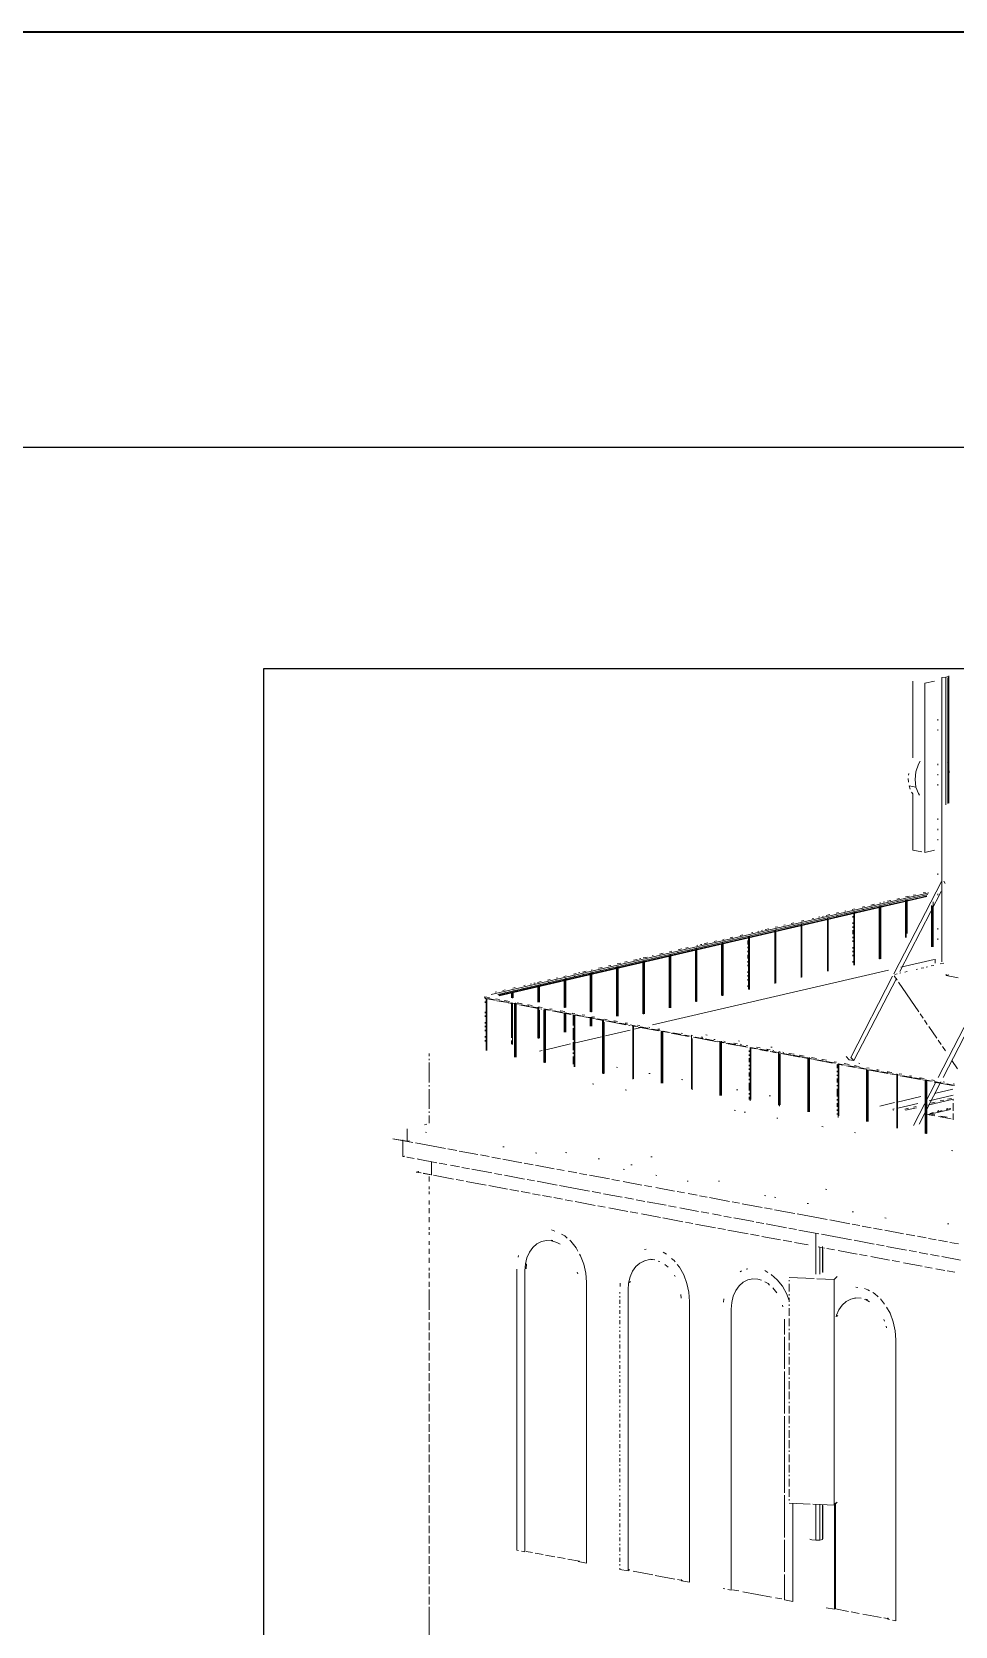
# Paper-space layout '02 Elevation and 3D Views' of a CAD drawing. Header units: millimetres. Extents: x 5 to 415, y 5 to 292.
# Drawn here: x 172 to 205.3, y 234.4 to 292 of the extents above; entities that cross this region are included whole.
import ezdxf

# ---------------------------------------------------------------- set-up
doc = ezdxf.new("R2010")
doc.units = ezdxf.units.MM
doc.layers.add('EXISTING', color=7, linetype='Continuous')
doc.layers.add('FRAME', color=7, linetype='Continuous')
picture_1 = doc.add_image_def('image1.png', size_in_pixel=(685, 1677))

# ---------------------------------------------------------------- blocks, each defined once
blk = doc.blocks.new('SHEET_02')
at = {"layer": 'EXISTING', "color": 250, "lineweight": 9}
for p, q in [((203.809, 265.773), (203.809, 268.552)), ((204.244, 268.471), (204.587, 268.55)), ((204.244, 268.471), (204.244, 262.357)), ((204.854, 268.682), (204.997, 268.688)), ((204.854, 258.41), (204.854, 268.682)), ((204.997, 268.688), (205.095, 268.711)), ((204.997, 264.082), (204.997, 268.688)), ((205.077, 264.125), (205.077, 268.664)), ((205.095, 268.711), (205.11, 268.741)), ((205.095, 264.151), (205.095, 268.711)), ((205.11, 264.135), (205.11, 268.741)), ((204.719, 267.128), (204.719, 267.174)), ((204.719, 266.759), (204.719, 266.806)), ((204.011, 265.544), (203.924, 265.274)), ((204.078, 265.659), (204.011, 265.544)), ((204.719, 265.516), (204.719, 265.562)), ((205.087, 265.544), (205.065, 265.602)), ((205.117, 265.274), (205.087, 265.544)), ((203.66, 264.901), (203.645, 265.036)), ((203.657, 265.15), (203.663, 265.207)), ((203.924, 265.274), (203.894, 264.99)), ((203.894, 264.99), (203.924, 264.72)), ((204.719, 265.147), (204.719, 265.193)), ((205.069, 264.936), (205.087, 264.99)), ((205.087, 264.99), (205.117, 265.274)), ((203.719, 264.651), (203.675, 264.766)), ((203.924, 264.72), (203.675, 264.766)), ((203.807, 264.481), (203.762, 264.536)), ((203.809, 262.438), (203.809, 264.476)), ((203.924, 264.72), (204.011, 264.49)), ((204.011, 264.49), (204.056, 264.434)), ((204.719, 264.779), (204.719, 264.825)), ((204.719, 263.535), (204.719, 263.581)), ((204.719, 263.167), (204.719, 263.213)), ((204.719, 262.798), (204.719, 262.844)), ((204.135, 262.377), (203.809, 262.438)), ((204.587, 262.437), (204.244, 262.357)), ((204.719, 261.555), (204.719, 261.601)), ((204.391, 260.903), (188.586, 257.232)), ((203.121, 257.971), (204.841, 261.314)), ((203.343, 258.058), (204.83, 260.948)), ((204.27, 260.918), (204.18, 260.897)), ((204.936, 261.318), (204.983, 261.238)), ((204.357, 260.842), (188.822, 257.234)), ((204.301, 260.786), (188.855, 257.199)), ((204.315, 260.773), (188.869, 257.186)), ((201.71, 260.323), (201.621, 260.302)), ((202.07, 260.407), (201.98, 260.386)), ((202.211, 260.3), (201.986, 260.248)), ((202.045, 260.304), (202, 260.294)), ((202.429, 260.49), (202.294, 260.459)), ((202.57, 260.384), (202.301, 260.321)), ((202.359, 260.377), (202.314, 260.367)), ((202.594, 258.512), (202.594, 260.419)), ((202.653, 260.542), (202.608, 260.532)), ((202.625, 260.413), (202.625, 258.506)), ((202.653, 258.513), (202.653, 260.42)), ((202.839, 260.446), (202.66, 260.405)), ((202.788, 260.573), (202.743, 260.563)), ((203.012, 260.626), (202.878, 260.594)), ((202.988, 260.523), (202.943, 260.513)), ((203.154, 260.519), (202.974, 260.478)), ((203.327, 260.699), (203.237, 260.678)), ((203.468, 260.592), (203.243, 260.54)), ((203.302, 260.596), (203.257, 260.586)), ((203.542, 259.29), (203.542, 260.639)), ((203.686, 260.782), (203.551, 260.751)), ((203.573, 260.633), (203.573, 259.284)), ((203.601, 259.43), (203.601, 260.64)), ((203.782, 260.665), (203.603, 260.624)), ((203.91, 260.834), (203.821, 260.813)), ((204.097, 260.738), (203.917, 260.697)), ((204.321, 260.79), (204.186, 260.759)), ((204.245, 260.815), (204.2, 260.805)), ((204.49, 258.952), (204.49, 260.441)), ((204.522, 260.435), (204.522, 258.947)), ((204.549, 258.953), (204.549, 260.581)), ((204.719, 260.818), (204.719, 260.864)), ((199.196, 259.739), (199.151, 259.729)), ((199.696, 259.716), (199.158, 259.591)), ((199.51, 259.812), (199.42, 259.791)), ((199.531, 259.72), (199.441, 259.7)), ((199.869, 259.896), (199.78, 259.875)), ((199.781, 259.799), (199.781, 257.845)), ((200.011, 259.789), (199.786, 259.737)), ((199.845, 259.793), (199.8, 259.783)), ((199.808, 257.852), (199.808, 259.759)), ((200.639, 259.935), (200.1, 259.81)), ((200.159, 259.866), (200.114, 259.856)), ((200.229, 259.979), (200.184, 259.969)), ((200.474, 259.939), (200.384, 259.919)), ((200.453, 260.031), (200.408, 260.021)), ((200.588, 260.062), (200.543, 260.052)), ((200.812, 260.115), (200.678, 260.083)), ((200.729, 259.973), (200.729, 258.066)), ((200.788, 260.012), (200.743, 260.002)), ((200.757, 258.072), (200.757, 259.979)), ((200.954, 260.008), (200.774, 259.967)), ((201.127, 260.188), (201.037, 260.167)), ((201.268, 260.081), (201.043, 260.029)), ((201.102, 260.085), (201.057, 260.075)), ((201.416, 260.158), (201.327, 260.138)), ((201.396, 260.25), (201.351, 260.24)), ((201.627, 260.165), (201.358, 260.102)), ((201.646, 260.152), (201.646, 260.199)), ((201.646, 260.013), (201.646, 260.059)), ((201.646, 259.78), (201.646, 259.827)), ((201.677, 260.193), (201.677, 258.286)), ((201.705, 258.292), (201.705, 260.199)), ((201.896, 260.227), (201.717, 260.186)), ((196.726, 259.166), (196.637, 259.145)), ((196.996, 259.228), (196.951, 259.218)), ((197.811, 259.278), (196.957, 259.08)), ((197.31, 259.301), (197.22, 259.28)), ((197.286, 259.199), (197.241, 259.189)), ((197.6, 259.272), (197.51, 259.251)), ((197.669, 259.385), (197.58, 259.364)), ((197.853, 259.039), (197.853, 259.178)), ((197.881, 257.417), (197.881, 259.324)), ((197.884, 259.312), (197.884, 257.405)), ((198.753, 259.497), (197.9, 259.299)), ((197.912, 257.411), (197.912, 259.318)), ((198.029, 259.468), (197.984, 259.458)), ((198.228, 259.418), (198.184, 259.408)), ((198.253, 259.52), (198.208, 259.51)), ((198.388, 259.551), (198.343, 259.541)), ((198.612, 259.604), (198.478, 259.572)), ((198.588, 259.501), (198.498, 259.481)), ((198.829, 257.637), (198.829, 259.544)), ((198.832, 259.532), (198.832, 257.625)), ((198.927, 259.677), (198.837, 259.656)), ((199.068, 259.57), (198.843, 259.518)), ((198.902, 259.574), (198.857, 259.564)), ((198.86, 257.632), (198.86, 259.539)), ((199.216, 259.647), (199.127, 259.627)), ((201.646, 259.64), (201.646, 259.687)), ((201.646, 259.408), (201.646, 259.547)), ((201.646, 259.268), (201.646, 259.315)), ((201.646, 259.129), (201.646, 259.175)), ((204.719, 259.574), (204.719, 259.62)), ((204.719, 259.205), (204.719, 259.252)), ((194.212, 258.582), (194.077, 258.55)), ((194.436, 258.634), (194.392, 258.623)), ((194.796, 258.717), (194.661, 258.686)), ((194.771, 258.615), (194.726, 258.605)), ((195.61, 258.767), (194.757, 258.569)), ((195.009, 256.75), (195.009, 258.611)), ((195.11, 258.79), (195.02, 258.769)), ((195.036, 256.757), (195.036, 258.664)), ((195.04, 258.651), (195.04, 256.744)), ((195.085, 258.688), (195.041, 258.678)), ((195.067, 256.751), (195.067, 258.658)), ((195.4, 258.761), (195.31, 258.74)), ((195.469, 258.874), (195.334, 258.842)), ((195.694, 258.926), (195.604, 258.905)), ((196.553, 258.986), (195.7, 258.788)), ((195.957, 256.97), (195.957, 258.831)), ((196.028, 258.907), (195.983, 258.897)), ((195.985, 256.977), (195.985, 258.884)), ((195.988, 258.872), (195.988, 256.965)), ((196.053, 259.009), (196.008, 258.999)), ((196.016, 256.971), (196.016, 258.878)), ((196.188, 259.04), (196.143, 259.03)), ((196.412, 259.093), (196.277, 259.061)), ((196.343, 258.98), (196.298, 258.97)), ((196.868, 259.059), (196.643, 259.007)), ((196.905, 257.191), (196.905, 259.051)), ((196.971, 259.126), (196.926, 259.116)), ((196.933, 257.197), (196.933, 259.104)), ((196.936, 259.092), (196.936, 257.185)), ((196.964, 257.191), (196.964, 259.098)), ((197.853, 258.899), (197.853, 258.946)), ((197.853, 258.76), (197.853, 258.806)), ((197.853, 258.527), (197.853, 258.667)), ((201.646, 258.896), (201.646, 258.943)), ((201.646, 258.757), (201.646, 258.803)), ((201.646, 258.617), (201.646, 258.664)), ((191.787, 258.019), (191.742, 258.008)), ((192.012, 258.071), (191.877, 258.039)), ((192.422, 258.027), (191.884, 257.902)), ((192.164, 256.601), (192.164, 257.996)), ((192.257, 258.031), (192.167, 258.01)), ((192.236, 258.123), (192.191, 258.112)), ((192.192, 256.608), (192.192, 258.003)), ((192.195, 257.991), (192.195, 256.595)), ((192.223, 256.602), (192.223, 257.997)), ((192.596, 258.206), (192.461, 258.175)), ((192.571, 258.104), (192.526, 258.094)), ((192.737, 258.1), (192.557, 258.058)), ((192.91, 258.279), (192.82, 258.258)), ((193.051, 258.173), (192.827, 258.121)), ((192.885, 258.177), (192.84, 258.167)), ((193.2, 258.25), (193.11, 258.229)), ((193.112, 256.449), (193.112, 258.217)), ((193.269, 258.363), (193.134, 258.331)), ((193.14, 256.456), (193.14, 258.223)), ((193.41, 258.256), (193.141, 258.194)), ((193.143, 258.211), (193.143, 256.443)), ((193.171, 256.45), (193.171, 258.217)), ((193.494, 258.415), (193.404, 258.394)), ((193.68, 258.319), (193.5, 258.277)), ((193.853, 258.498), (193.718, 258.467)), ((193.994, 258.392), (193.769, 258.34)), ((193.828, 258.396), (193.783, 258.386)), ((193.987, 258.529), (193.943, 258.519)), ((194.06, 256.53), (194.06, 258.437)), ((194.623, 258.538), (194.084, 258.413)), ((194.088, 256.536), (194.088, 258.443)), ((194.091, 258.431), (194.091, 256.524)), ((194.143, 258.469), (194.098, 258.459)), ((194.119, 256.531), (194.119, 258.438)), ((194.457, 258.542), (194.367, 258.521)), ((194.411, 256.131), (202.928, 258.109)), ((197.853, 258.388), (197.853, 258.434)), ((197.853, 258.248), (197.853, 258.295)), ((197.853, 258.015), (197.853, 258.062)), ((201.646, 258.385), (201.646, 258.431)), ((203.383, 258.006), (203.338, 257.996)), ((203.376, 258.213), (204.586, 258.494)), ((203.611, 258.059), (203.52, 258.038)), ((203.975, 258.144), (203.93, 258.133)), ((204.203, 258.197), (204.112, 258.176)), ((204.34, 258.229), (204.294, 258.218)), ((204.568, 258.281), (204.477, 258.26)), ((204.617, 258.358), (204.617, 258.501)), ((204.932, 258.366), (204.796, 258.334)), ((189.453, 257.476), (189.363, 257.455)), ((190.222, 257.516), (189.684, 257.391)), ((189.742, 257.447), (189.697, 257.437)), ((189.812, 257.56), (189.767, 257.549)), ((190.057, 257.52), (189.967, 257.499)), ((190.036, 257.612), (189.991, 257.601)), ((190.171, 257.643), (190.126, 257.633)), ((190.395, 257.695), (190.261, 257.664)), ((190.268, 256.951), (190.268, 257.556)), ((190.299, 257.55), (190.299, 256.946)), ((190.371, 257.593), (190.326, 257.583)), ((190.326, 256.952), (190.326, 257.557)), ((190.537, 257.589), (190.357, 257.547)), ((190.71, 257.768), (190.62, 257.747)), ((190.851, 257.662), (190.626, 257.61)), ((190.685, 257.666), (190.64, 257.656)), ((191, 257.739), (190.91, 257.718)), ((190.979, 257.831), (190.934, 257.82)), ((191.21, 257.745), (190.941, 257.683)), ((191.293, 257.904), (191.204, 257.883)), ((191.216, 256.753), (191.216, 257.776)), ((191.247, 257.77), (191.247, 256.747)), ((191.275, 256.754), (191.275, 257.823)), ((191.48, 257.808), (191.3, 257.766)), ((191.653, 257.987), (191.563, 257.966)), ((191.794, 257.881), (191.569, 257.829)), ((191.628, 257.885), (191.583, 257.875)), ((191.942, 257.958), (191.898, 257.948)), ((197.853, 257.876), (197.853, 257.922)), ((197.853, 257.736), (197.853, 257.783)), ((197.853, 257.504), (197.853, 257.55)), ((201.57, 254.958), (203.078, 257.888)), ((201.686, 254.839), (203.216, 257.811)), ((203.136, 257.905), (203.24, 257.752)), ((203.247, 257.975), (203.155, 257.953)), ((203.292, 257.676), (204.022, 256.606)), ((205.013, 257.912), (205.013, 257.958)), ((205.013, 257.912), (205.111, 257.935)), ((205.447, 257.831), (205.013, 257.912)), ((188.356, 257.104), (188.345, 257.15)), ((188.526, 257.116), (188.345, 257.15)), ((188.383, 257.081), (188.356, 257.104)), ((188.356, 257.104), (188.401, 257.096)), ((188.371, 256.93), (188.371, 256.976)), ((188.383, 257.081), (188.7, 257.022)), ((188.402, 257.063), (188.402, 255.203)), ((188.43, 255.209), (188.43, 257.07)), ((188.463, 257.08), (188.689, 257.038)), ((188.491, 257.079), (188.763, 257.028)), ((188.779, 257.32), (188.734, 257.309)), ((188.888, 257.048), (188.752, 257.074)), ((188.791, 257.005), (189.107, 256.946)), ((188.87, 257.005), (189.142, 256.954)), ((189.279, 257.297), (188.875, 257.203)), ((188.899, 257.003), (189.215, 256.944)), ((189.093, 257.393), (189.004, 257.372)), ((189.114, 257.301), (189.024, 257.28)), ((189.25, 256.981), (189.069, 257.015)), ((189.079, 257.007), (189.124, 256.999)), ((189.198, 256.929), (189.334, 256.904)), ((189.277, 256.929), (189.323, 256.92)), ((189.306, 256.927), (189.577, 256.877)), ((189.319, 257.103), (189.319, 257.289)), ((189.319, 255.661), (189.319, 256.917)), ((189.35, 257.33), (189.35, 257.097)), ((189.35, 256.911), (189.35, 255.423)), ((189.594, 257.37), (189.369, 257.318)), ((189.378, 257.104), (189.378, 257.336)), ((189.428, 257.374), (189.383, 257.364)), ((189.424, 256.887), (189.469, 256.879)), ((189.43, 254.965), (189.43, 256.918)), ((189.458, 254.971), (189.458, 256.925)), ((189.458, 256.895), (189.504, 256.887)), ((189.461, 256.913), (189.461, 254.959)), ((189.489, 254.966), (189.489, 256.919)), ((189.702, 256.897), (189.521, 256.931)), ((189.605, 256.854), (190.284, 256.727)), ((189.668, 256.86), (189.939, 256.809)), ((189.685, 256.853), (189.911, 256.811)), ((189.893, 256.856), (189.939, 256.847)), ((190.064, 256.83), (189.928, 256.855)), ((188.371, 256.557), (188.371, 256.604)), ((188.371, 256.418), (188.371, 256.464)), ((190.046, 256.786), (190.273, 256.744)), ((190.075, 256.784), (190.346, 256.734)), ((190.268, 255.649), (190.268, 256.765)), ((190.426, 256.762), (190.29, 256.787)), ((190.299, 256.76), (190.299, 255.643)), ((190.326, 255.65), (190.326, 256.673)), ((190.374, 256.71), (190.419, 256.702)), ((190.482, 256.708), (190.753, 256.658)), ((190.49, 254.768), (190.49, 256.675)), ((190.51, 256.685), (190.646, 256.66)), ((190.521, 256.669), (190.521, 254.762)), ((190.544, 256.693), (190.68, 256.668)), ((190.548, 254.769), (190.548, 256.675)), ((190.788, 256.695), (190.698, 256.712)), ((190.781, 256.635), (191.46, 256.508)), ((190.844, 256.641), (191.161, 256.582)), ((190.861, 256.634), (191.087, 256.592)), ((191.07, 256.637), (191.115, 256.628)), ((191.24, 256.611), (191.105, 256.636)), ((191.216, 255.869), (191.216, 256.567)), ((191.223, 256.567), (191.449, 256.525)), ((191.247, 256.561), (191.247, 255.864)), ((191.251, 256.565), (191.523, 256.515)), ((191.275, 255.87), (191.275, 256.568)), ((191.602, 256.543), (191.512, 256.56)), ((191.549, 256.106), (191.549, 256.478)), ((191.55, 256.491), (191.822, 256.441)), ((191.577, 254.624), (191.577, 256.484)), ((191.58, 256.472), (191.58, 254.611)), ((191.608, 254.618), (191.608, 256.478)), ((191.63, 256.491), (191.856, 256.449)), ((191.658, 256.489), (191.93, 256.439)), ((191.964, 256.476), (191.874, 256.493)), ((191.958, 256.416), (192.274, 256.357)), ((192.037, 256.415), (192.263, 256.373)), ((192.065, 256.414), (192.337, 256.363)), ((192.164, 256.09), (192.164, 256.415)), ((192.192, 256.096), (192.192, 256.375)), ((192.195, 256.409), (192.195, 256.084)), ((192.223, 256.09), (192.223, 256.416)), ((192.246, 256.418), (192.291, 256.409)), ((192.326, 256.409), (192.281, 256.417)), ((192.365, 256.34), (192.636, 256.289)), ((192.399, 256.348), (192.58, 256.314)), ((192.427, 256.346), (192.699, 256.296)), ((192.608, 254.374), (192.608, 256.327)), ((192.639, 256.321), (192.639, 254.368)), ((192.779, 256.324), (192.688, 256.341)), ((192.727, 256.273), (193.45, 256.138)), ((192.806, 256.272), (193.078, 256.222)), ((192.835, 256.27), (193.061, 256.228)), ((193.015, 256.274), (193.06, 256.266)), ((193.141, 256.257), (193.05, 256.274)), ((204.074, 256.53), (204.178, 256.377)), ((204.23, 256.3), (204.334, 256.148)), ((204.728, 254.229), (206.024, 256.747)), ((204.908, 254.234), (206.034, 256.422)), ((188.371, 256.185), (188.371, 256.232)), ((188.371, 256.046), (188.371, 256.092)), ((188.371, 255.906), (188.371, 255.953)), ((188.371, 255.674), (188.371, 255.72)), ((191.549, 255.594), (191.549, 256.013)), ((191.587, 255.475), (192.573, 255.704)), ((192.667, 254.374), (192.667, 256.235)), ((192.707, 255.735), (193.604, 255.943)), ((193.213, 256.196), (193.44, 256.154)), ((193.242, 256.195), (193.513, 256.144)), ((193.422, 256.199), (193.467, 256.19)), ((193.503, 256.19), (193.457, 256.198)), ((193.541, 256.121), (193.586, 256.113)), ((193.604, 256.127), (193.875, 256.077)), ((193.677, 256.096), (193.812, 256.07)), ((193.693, 255.964), (194.052, 256.047)), ((193.695, 254.183), (193.695, 256.09)), ((193.698, 256.124), (193.698, 254.171)), ((193.711, 256.104), (193.802, 256.087)), ((193.726, 254.177), (193.726, 256.084)), ((193.955, 256.105), (193.864, 256.122)), ((193.903, 256.054), (194.627, 255.919)), ((193.966, 256.06), (194.237, 256.009)), ((193.982, 256.053), (194.254, 256.003)), ((194.317, 256.038), (194.272, 256.046)), ((194.39, 255.977), (194.616, 255.935)), ((194.418, 255.976), (194.689, 255.925)), ((194.598, 255.98), (194.644, 255.971)), ((194.679, 255.971), (194.634, 255.979)), ((194.717, 255.902), (194.989, 255.852)), ((194.726, 254.026), (194.726, 255.886)), ((194.754, 254.032), (194.754, 255.893)), ((194.757, 255.88), (194.757, 254.02)), ((194.78, 255.908), (195.051, 255.858)), ((194.785, 254.026), (194.785, 255.887)), ((194.797, 255.902), (194.978, 255.868)), ((195.079, 255.835), (195.713, 255.717)), ((195.142, 255.841), (195.413, 255.79)), ((195.159, 255.834), (195.43, 255.784)), ((195.493, 255.819), (195.448, 255.827)), ((195.566, 255.758), (195.702, 255.733)), ((195.594, 255.757), (195.775, 255.723)), ((195.855, 255.752), (195.81, 255.76)), ((195.817, 255.73), (195.817, 253.823)), ((195.956, 255.689), (196.228, 255.639)), ((196.217, 255.684), (196.172, 255.693)), ((196.182, 255.685), (196.227, 255.677)), ((196.335, 255.77), (196.38, 255.762)), ((204.386, 256.071), (204.673, 255.651)), ((188.371, 255.534), (188.371, 255.581)), ((189.319, 255.429), (189.319, 255.568)), ((190.332, 255.183), (190.421, 255.204)), ((190.556, 255.235), (191.452, 255.444)), ((191.549, 255.222), (191.549, 255.501)), ((191.549, 255.082), (191.549, 255.129)), ((195.844, 253.783), (195.844, 255.643)), ((195.894, 255.683), (196.753, 255.523)), ((195.973, 255.683), (196.245, 255.632)), ((196.318, 255.622), (196.59, 255.572)), ((196.38, 255.607), (196.607, 255.565)), ((196.669, 255.6), (196.624, 255.609)), ((196.771, 255.538), (197.042, 255.487)), ((196.844, 255.506), (196.979, 255.481)), ((196.845, 253.585), (196.845, 255.538)), ((196.872, 253.591), (196.872, 255.498)), ((196.876, 255.533), (196.876, 253.579)), ((196.878, 255.514), (196.968, 255.497)), ((196.904, 253.586), (196.904, 255.539)), ((197.031, 255.533), (196.986, 255.541)), ((197.07, 255.464), (197.839, 255.321)), ((197.133, 255.47), (197.404, 255.42)), ((197.149, 255.464), (197.421, 255.413)), ((197.484, 255.449), (197.348, 255.474)), ((197.358, 255.466), (197.403, 255.458)), ((197.511, 255.551), (197.557, 255.543)), ((197.557, 255.388), (197.783, 255.346)), ((197.62, 255.423), (197.574, 255.432)), ((197.585, 255.386), (197.766, 255.353)), ((197.846, 255.381), (197.801, 255.39)), ((197.904, 255.155), (197.904, 255.202)), ((197.929, 255.304), (198.156, 255.262)), ((197.935, 255.289), (197.935, 253.382)), ((197.947, 255.319), (198.218, 255.268)), ((197.963, 253.435), (197.963, 255.295)), ((197.964, 255.312), (198.145, 255.278)), ((198.298, 255.297), (198.162, 255.322)), ((198.246, 255.245), (198.563, 255.186)), ((198.309, 255.252), (198.58, 255.201)), ((198.326, 255.245), (198.597, 255.194)), ((198.66, 255.23), (198.524, 255.255)), ((198.534, 255.247), (198.58, 255.239)), ((198.653, 255.169), (198.879, 255.127)), ((198.688, 255.332), (198.733, 255.324)), ((198.733, 255.169), (198.869, 255.144)), ((198.796, 255.204), (198.751, 255.213)), ((198.761, 255.167), (199.033, 255.117)), ((198.963, 253.237), (198.963, 255.144)), ((199.022, 255.162), (198.977, 255.171)), ((199.158, 255.137), (199.113, 255.145)), ((204.725, 255.575), (204.829, 255.422)), ((204.881, 255.346), (204.986, 255.193)), ((186.341, 255.006), (186.341, 255.101)), ((186.341, 254.862), (186.341, 254.91)), ((186.341, 254.052), (186.341, 254.767)), ((191.549, 254.71), (191.549, 254.989)), ((193.15, 254.589), (193.105, 254.598)), ((197.904, 255.016), (197.904, 255.062)), ((197.904, 254.783), (197.904, 254.923)), ((197.904, 254.644), (197.904, 254.69)), ((197.904, 254.504), (197.904, 254.551)), ((198.991, 253.197), (198.991, 255.058)), ((198.994, 255.092), (198.994, 253.231)), ((199.022, 253.238), (199.022, 255.098)), ((199.06, 255.094), (199.739, 254.967)), ((199.123, 255.1), (199.395, 255.049)), ((199.14, 255.093), (199.411, 255.043)), ((199.52, 255.07), (199.339, 255.103)), ((199.349, 255.096), (199.394, 255.087)), ((199.485, 255.033), (199.847, 254.965)), ((199.502, 255.026), (199.773, 254.975)), ((199.882, 255.002), (199.701, 255.036)), ((199.83, 254.951), (200.101, 254.9)), ((199.909, 254.95), (199.954, 254.942)), ((199.937, 254.948), (200.209, 254.898)), ((200.022, 252.994), (200.022, 254.947)), ((200.053, 254.941), (200.053, 252.988)), ((200.081, 252.994), (200.081, 254.948)), ((200.09, 254.916), (200.135, 254.908)), ((200.334, 254.918), (200.153, 254.952)), ((200.237, 254.875), (200.915, 254.748)), ((200.316, 254.874), (200.543, 254.832)), ((200.345, 254.873), (200.571, 254.831)), ((200.525, 254.877), (200.57, 254.868)), ((200.696, 254.851), (200.56, 254.876)), ((200.678, 254.807), (200.95, 254.756)), ((200.707, 254.805), (201.023, 254.746)), ((201.058, 254.783), (200.967, 254.8)), ((201.081, 254.564), (201.081, 254.703)), ((201.096, 254.715), (201.277, 254.681)), ((201.109, 252.849), (201.109, 254.71)), ((201.112, 254.698), (201.112, 252.791)), ((201.114, 254.729), (201.385, 254.679)), ((201.131, 254.723), (201.312, 254.689)), ((201.14, 252.844), (201.14, 254.704)), ((201.51, 254.699), (201.329, 254.733)), ((201.399, 254.989), (201.515, 254.87)), ((201.413, 254.656), (201.73, 254.597)), ((201.493, 254.655), (201.719, 254.613)), ((201.515, 254.87), (201.686, 254.839)), ((201.521, 254.654), (201.792, 254.603)), ((201.686, 254.839), (201.57, 254.958)), ((201.701, 254.658), (201.747, 254.649)), ((201.872, 254.632), (201.737, 254.657)), ((201.82, 254.58), (202.092, 254.529)), ((201.855, 254.743), (201.9, 254.735)), ((201.883, 254.586), (202.154, 254.536)), ((201.9, 254.58), (202.126, 254.537)), ((202.234, 254.564), (202.144, 254.581)), ((205.22, 254.849), (205.428, 254.543)), ((192.248, 254.002), (192.293, 253.993)), ((194.326, 254.371), (194.281, 254.379)), ((195.502, 254.152), (195.456, 254.16)), ((197.904, 254.272), (197.904, 254.411)), ((197.904, 254.132), (197.904, 254.179)), ((197.904, 253.76), (197.904, 254.039)), ((201.081, 254.424), (201.081, 254.471)), ((201.081, 254.285), (201.081, 254.331)), ((201.081, 254.052), (201.081, 254.192)), ((201.081, 253.913), (201.081, 253.959)), ((202.141, 252.646), (202.141, 254.506)), ((202.168, 252.652), (202.168, 254.513)), ((202.172, 254.5), (202.172, 252.64)), ((202.182, 254.513), (202.906, 254.378)), ((202.199, 252.646), (202.199, 254.507)), ((202.262, 254.512), (202.533, 254.462)), ((202.29, 254.511), (202.561, 254.46)), ((202.596, 254.497), (202.506, 254.514)), ((202.516, 254.506), (202.561, 254.498)), ((202.669, 254.436), (202.895, 254.394)), ((202.697, 254.435), (202.969, 254.384)), ((202.878, 254.439), (202.923, 254.43)), ((203.049, 254.413), (202.913, 254.438)), ((202.996, 254.361), (203.132, 254.336)), ((203.059, 254.367), (203.331, 254.317)), ((203.076, 254.361), (203.121, 254.352)), ((203.223, 254.319), (203.268, 254.311)), ((203.228, 252.409), (203.228, 254.362)), ((203.231, 254.35), (203.231, 252.396)), ((203.259, 252.403), (203.259, 254.356)), ((203.41, 254.345), (203.32, 254.362)), ((203.358, 254.294), (204.082, 254.159)), ((203.438, 254.293), (203.709, 254.243)), ((203.466, 254.292), (203.783, 254.233)), ((203.692, 254.287), (203.737, 254.279)), ((203.772, 254.278), (203.727, 254.287)), ((203.836, 252.495), (204.643, 254.064)), ((203.845, 254.217), (204.071, 254.175)), ((203.873, 254.216), (204.145, 254.165)), ((204.037, 252.541), (204.823, 254.069)), ((204.054, 254.22), (204.099, 254.211)), ((204.225, 254.194), (204.089, 254.219)), ((204.173, 254.142), (204.444, 254.092)), ((204.252, 254.142), (204.433, 254.108)), ((204.259, 252.205), (204.259, 254.112)), ((204.281, 254.14), (204.507, 254.098)), ((204.287, 252.258), (204.287, 254.118)), ((204.29, 254.106), (204.29, 252.199)), ((204.318, 252.206), (204.318, 254.113)), ((204.587, 254.127), (204.496, 254.143)), ((204.58, 254.066), (205.259, 253.94)), ((204.597, 254.081), (204.869, 254.031)), ((204.66, 254.066), (204.886, 254.024)), ((204.949, 254.059), (204.903, 254.068)), ((205.021, 253.999), (205.248, 253.956)), ((205.05, 253.997), (205.321, 253.946)), ((205.311, 253.992), (205.265, 254)), ((186.341, 253.909), (186.341, 253.956)), ((186.341, 253.098), (186.341, 253.813)), ((193.424, 253.783), (193.469, 253.774)), ((197.491, 253.781), (197.446, 253.79)), ((197.904, 253.62), (197.904, 253.667)), ((197.904, 253.434), (197.904, 253.527)), ((198.667, 253.563), (198.622, 253.571)), ((201.081, 253.541), (201.081, 253.82)), ((201.081, 253.401), (201.081, 253.448)), ((203.242, 253.342), (204.094, 253.54)), ((204.358, 253.235), (205.267, 253.446)), ((204.403, 253.388), (205.267, 253.589)), ((204.588, 253.655), (205.261, 253.811)), ((204.795, 253.382), (204.931, 253.414)), ((205.067, 253.445), (205.204, 253.477)), ((205.263, 253.398), (205.263, 253.444)), ((186.341, 252.955), (186.341, 253.002)), ((186.341, 252.584), (186.341, 252.859)), ((197.358, 253.05), (197.403, 253.042)), ((197.72, 252.983), (197.765, 252.975)), ((201.081, 253.169), (201.081, 253.308)), ((201.081, 253.029), (201.081, 253.076)), ((201.081, 252.889), (201.081, 252.936)), ((202.613, 253.196), (203.152, 253.322)), ((203.129, 253.048), (203.084, 253.057)), ((203.086, 253.082), (203.131, 253.093)), ((203.268, 253.124), (203.995, 253.293)), ((203.522, 253.086), (203.659, 253.118)), ((203.54, 253.045), (203.949, 253.14)), ((203.84, 253.16), (203.931, 253.181)), ((205.171, 253.077), (204.274, 252.869)), ((204.601, 252.842), (204.329, 252.892)), ((204.425, 252.933), (204.56, 252.964)), ((204.465, 252.904), (204.601, 252.879)), ((204.477, 253.308), (204.613, 253.34)), ((204.694, 252.996), (204.874, 253.037)), ((204.755, 253.041), (204.71, 253.03)), ((205.189, 252.733), (204.736, 252.817)), ((204.827, 252.837), (205.053, 252.794)), ((205.009, 253.069), (205.188, 253.11)), ((205.069, 253.114), (205.024, 253.103)), ((205.263, 253.028), (205.263, 253.305)), ((205.263, 252.705), (205.263, 252.936)), ((185.547, 252.373), (185.547, 251.925)), ((186.174, 252.518), (186.263, 252.539)), ((186.209, 252.25), (186.254, 252.241)), ((198.895, 252.764), (198.941, 252.756)), ((200.523, 252.461), (200.569, 252.453)), ((201.699, 252.242), (201.744, 252.234)), ((185.757, 251.886), (185.033, 252.02)), ((185.547, 251.925), (185.039, 252.019)), ((185.4, 251.381), (185.4, 251.983)), ((185.636, 251.945), (185.547, 251.925)), ((186.932, 251.667), (185.847, 251.869)), ((189.011, 251.728), (189.056, 251.72)), ((185.4, 251.381), (185.45, 251.393)), ((185.4, 251.381), (185.445, 251.392)), ((185.451, 251.372), (185.4, 251.381)), ((185.445, 251.373), (185.4, 251.381)), ((185.807, 251.305), (185.536, 251.356)), ((185.806, 251.306), (185.552, 251.353)), ((185.959, 251.277), (185.908, 251.287)), ((186.621, 251.154), (185.943, 251.28)), ((186.429, 251.179), (186.429, 250.712)), ((186.983, 251.086), (186.712, 251.137)), ((187.339, 251.591), (187.022, 251.65)), ((188.107, 251.448), (187.429, 251.574)), ((188.514, 251.372), (188.198, 251.431)), ((188.921, 251.297), (188.604, 251.355)), ((189.689, 251.154), (189.011, 251.28)), ((190.096, 251.078), (189.78, 251.137)), ((190.186, 251.509), (190.232, 251.501)), ((191.32, 251.508), (191.274, 251.516)), ((192.495, 251.289), (192.45, 251.297)), ((193.67, 251.07), (193.625, 251.079)), ((194.395, 251.36), (194.35, 251.369)), ((205.207, 251.59), (205.254, 251.581)), ((185.871, 250.816), (185.971, 250.839)), ((185.871, 250.816), (185.96, 250.837)), ((186.023, 250.788), (185.871, 250.816)), ((186.052, 250.782), (185.871, 250.816)), ((186.429, 250.712), (186.125, 250.769)), ((186.414, 250.715), (186.142, 250.765)), ((186.341, 250.474), (186.341, 250.657)), ((187.228, 250.563), (186.504, 250.698)), ((187.436, 251.002), (187.119, 251.061)), ((187.59, 250.496), (187.318, 250.547)), ((187.798, 250.935), (187.526, 250.985)), ((188.612, 250.783), (187.888, 250.918)), ((188.974, 250.716), (188.703, 250.767)), ((189.788, 250.564), (189.064, 250.699)), ((190.15, 250.497), (189.879, 250.548)), ((190.865, 250.935), (190.186, 251.061)), ((191.226, 250.868), (190.955, 250.918)), ((191.678, 250.783), (191.362, 250.842)), ((192.04, 250.716), (191.769, 250.767)), ((192.854, 250.565), (192.13, 250.699)), ((193.215, 250.497), (192.944, 250.548)), ((193.351, 250.92), (193.396, 250.912)), ((194.526, 250.702), (194.571, 250.693)), ((186.341, 250.198), (186.341, 250.29)), ((186.341, 250.015), (186.341, 250.107)), ((188.404, 250.344), (187.68, 250.479)), ((189.173, 250.201), (188.495, 250.328)), ((189.581, 250.126), (189.264, 250.184)), ((189.988, 250.05), (189.671, 250.109)), ((190.35, 249.982), (190.078, 250.033)), ((190.965, 250.345), (190.241, 250.48)), ((190.757, 249.907), (190.44, 249.966)), ((192.141, 250.127), (191.055, 250.329)), ((192.548, 250.051), (192.231, 250.11)), ((193.317, 249.908), (192.638, 250.034)), ((194.029, 250.346), (193.351, 250.472)), ((194.39, 250.279), (194.119, 250.329)), ((195.204, 250.127), (194.526, 250.253)), ((195.566, 250.06), (195.295, 250.11)), ((195.656, 250.491), (195.701, 250.483)), ((196.018, 249.976), (195.701, 250.035)), ((196.379, 249.908), (196.108, 249.959)), ((196.834, 250.481), (196.789, 250.49)), ((198.459, 249.97), (198.504, 249.961)), ((200.704, 250.186), (200.659, 250.194)), ((186.341, 249.648), (186.341, 249.786)), ((186.341, 249.327), (186.341, 249.51)), ((191.164, 249.831), (190.847, 249.89)), ((191.526, 249.763), (191.255, 249.814)), ((192.34, 249.612), (191.616, 249.747)), ((192.702, 249.544), (192.431, 249.595)), ((193.517, 249.393), (192.838, 249.519)), ((193.724, 249.832), (193.408, 249.891)), ((193.879, 249.326), (193.607, 249.376)), ((194.131, 249.756), (193.815, 249.815)), ((194.901, 249.613), (194.222, 249.739)), ((195.262, 249.546), (194.991, 249.596)), ((196.077, 249.394), (195.398, 249.52)), ((196.439, 249.327), (196.167, 249.377)), ((197.193, 249.757), (196.47, 249.892)), ((197.555, 249.69), (197.283, 249.74)), ((198.368, 249.538), (197.645, 249.673)), ((198.73, 249.471), (198.459, 249.521)), ((198.82, 249.902), (198.866, 249.894)), ((199.544, 249.319), (198.82, 249.454)), ((199.996, 249.684), (200.041, 249.675)), ((201.623, 249.381), (201.668, 249.372)), ((186.341, 249.006), (186.341, 249.189)), ((186.341, 248.73), (186.341, 248.822)), ((194.693, 249.174), (194.014, 249.3)), ((195.507, 249.022), (194.783, 249.157)), ((195.869, 248.955), (195.598, 249.006)), ((196.684, 248.803), (195.96, 248.938)), ((196.891, 249.242), (196.574, 249.301)), ((197.046, 248.736), (196.774, 248.787)), ((197.253, 249.175), (196.982, 249.226)), ((198.067, 249.023), (197.344, 249.158)), ((198.429, 248.956), (198.158, 249.007)), ((199.244, 248.805), (198.52, 248.939)), ((199.606, 248.737), (199.334, 248.788)), ((200.719, 249.101), (199.634, 249.303)), ((201.533, 248.949), (200.809, 249.084)), ((201.894, 248.882), (201.623, 248.932)), ((202.301, 248.806), (201.985, 248.865)), ((202.708, 248.73), (202.391, 248.789)), ((202.798, 249.162), (202.844, 249.154)), ((205.107, 248.942), (205.062, 248.95)), ((186.341, 248.547), (186.341, 248.639)), ((186.341, 248.18), (186.341, 248.318)), ((190.085, 248.092), (190.23, 248.222)), ((190.23, 248.222), (190.397, 248.308)), ((190.397, 248.308), (190.577, 248.346)), ((190.577, 248.346), (190.765, 248.335)), ((190.81, 248.346), (190.747, 248.349)), ((190.888, 248.684), (190.765, 248.722)), ((190.765, 248.335), (190.953, 248.276)), ((190.953, 248.276), (191.073, 248.206)), ((191.246, 248.507), (191.128, 248.576)), ((191.333, 248.43), (191.246, 248.507)), ((191.464, 248.314), (191.42, 248.353)), ((191.654, 248.073), (191.464, 248.314)), ((197.86, 248.584), (197.136, 248.719)), ((198.267, 248.509), (197.95, 248.568)), ((199.036, 248.366), (198.358, 248.492)), ((199.444, 248.29), (199.127, 248.349)), ((200.032, 248.18), (199.534, 248.273)), ((200.42, 248.586), (199.696, 248.72)), ((200.304, 247.124), (200.304, 248.603)), ((201.596, 248.367), (200.51, 248.569)), ((202.411, 248.215), (201.687, 248.35)), ((203.476, 248.587), (202.798, 248.714)), ((203.883, 248.512), (203.567, 248.571)), ((204.29, 248.436), (203.974, 248.495)), ((204.652, 248.369), (204.38, 248.419)), ((205.059, 248.293), (204.742, 248.352)), ((205.465, 248.217), (205.149, 248.276)), ((186.341, 247.859), (186.341, 248.042)), ((186.341, 247.538), (186.341, 247.721)), ((189.575, 247.801), (189.56, 247.742)), ((189.821, 247.494), (189.876, 247.721)), ((189.876, 247.721), (189.965, 247.923)), ((189.965, 247.923), (190.085, 248.092)), ((191.717, 247.962), (191.654, 248.073)), ((191.81, 247.794), (191.779, 247.85)), ((191.927, 247.487), (191.81, 247.794)), ((194.122, 247.614), (194.303, 247.653)), ((194.186, 248.03), (194.127, 248.018)), ((194.303, 247.653), (194.49, 247.642)), ((194.41, 247.659), (194.347, 247.663)), ((194.913, 247.848), (194.795, 247.917)), ((195.189, 247.621), (195.102, 247.698)), ((200.62, 248.071), (200.394, 248.113)), ((200.448, 247.13), (200.448, 248.101)), ((200.546, 247.199), (200.546, 248.124)), ((200.561, 247.184), (200.561, 248.015)), ((200.982, 248.003), (200.71, 248.054)), ((201.796, 247.852), (201.117, 247.978)), ((202.158, 247.785), (201.887, 247.835)), ((202.972, 247.633), (202.294, 247.759)), ((202.772, 248.148), (202.501, 248.198)), ((203.587, 247.996), (202.863, 248.131)), ((203.949, 247.929), (203.677, 247.979)), ((204.356, 247.853), (204.039, 247.912)), ((204.763, 247.777), (204.446, 247.836)), ((205.532, 247.634), (204.854, 247.76)), ((186.341, 247.262), (186.341, 247.354)), ((186.341, 246.987), (186.341, 247.171)), ((189.508, 247.306), (189.508, 237.157)), ((189.803, 247.251), (189.821, 247.494)), ((189.803, 237.102), (189.803, 247.251)), ((189.866, 247.504), (189.852, 247.322)), ((191.695, 247.204), (191.709, 247.143)), ((191.998, 247.164), (191.927, 247.487)), ((192.022, 246.838), (191.998, 247.164)), ((193.601, 247.027), (193.69, 247.229)), ((193.69, 247.229), (193.81, 247.398)), ((193.81, 247.398), (193.956, 247.528)), ((193.956, 247.528), (194.122, 247.614)), ((194.111, 247.596), (194.056, 247.567)), ((194.616, 247.602), (194.678, 247.583)), ((194.859, 247.477), (194.97, 247.379)), ((195.227, 247.573), (195.189, 247.621)), ((195.201, 247.092), (195.231, 247.038)), ((195.38, 247.38), (195.303, 247.476)), ((195.536, 247.101), (195.38, 247.38)), ((195.652, 246.794), (195.536, 247.101)), ((197.626, 247.244), (197.572, 247.215)), ((197.853, 247.325), (197.794, 247.312)), ((198.579, 247.189), (198.461, 247.258)), ((198.914, 246.927), (198.697, 247.12)), ((203.334, 247.566), (203.063, 247.616)), ((204.149, 247.414), (203.47, 247.54)), ((204.511, 247.347), (204.239, 247.397)), ((204.963, 247.262), (204.646, 247.321)), ((205.325, 247.195), (205.054, 247.246)), ((186.341, 246.666), (186.341, 246.85)), ((186.341, 245.84), (186.341, 246.574)), ((192.022, 236.689), (192.022, 246.838)), ((193.233, 246.474), (193.233, 246.428)), ((193.248, 246.803), (193.238, 246.676)), ((193.528, 246.557), (193.547, 246.801)), ((193.528, 236.409), (193.528, 246.557)), ((193.547, 246.801), (193.601, 247.027)), ((193.605, 246.868), (193.591, 246.811)), ((195.724, 246.471), (195.652, 246.794)), ((195.748, 246.144), (195.724, 246.471)), ((197.327, 246.334), (197.416, 246.536)), ((197.416, 246.536), (197.535, 246.705)), ((197.535, 246.705), (197.681, 246.835)), ((197.681, 246.835), (197.848, 246.921)), ((197.848, 246.921), (198.028, 246.959)), ((198.028, 246.959), (198.216, 246.948)), ((198.216, 246.948), (198.341, 246.909)), ((198.464, 246.854), (198.584, 246.784)), ((198.584, 246.784), (198.64, 246.734)), ((198.751, 246.636), (198.896, 246.452)), ((199.105, 246.687), (198.914, 246.927)), ((199.261, 246.407), (199.105, 246.687)), ((199.341, 247.007), (200.253, 246.967)), ((199.341, 246.868), (199.341, 246.914)), ((199.341, 246.498), (199.341, 246.776)), ((200.349, 246.963), (200.973, 246.936)), ((200.973, 246.936), (201.075, 247.038)), ((200.973, 238.785), (200.973, 246.936)), ((201.819, 246.649), (201.757, 246.653)), ((202.187, 246.565), (202.064, 246.604)), ((202.246, 246.53), (202.187, 246.565)), ((193.233, 246.336), (193.233, 246.289)), ((193.233, 246.197), (193.233, 246.059)), ((193.233, 245.967), (193.233, 245.92)), ((195.439, 246.387), (195.448, 246.262)), ((195.748, 235.996), (195.748, 246.144)), ((196.983, 246.237), (196.973, 246.11)), ((197.253, 245.864), (197.272, 246.107)), ((197.272, 246.107), (197.327, 246.334)), ((199.105, 246.003), (199.119, 245.941)), ((199.339, 246.203), (199.261, 246.407)), ((199.341, 246.359), (199.341, 246.405)), ((199.341, 246.127), (199.341, 246.266)), ((199.341, 245.988), (199.341, 246.034)), ((199.341, 245.618), (199.341, 245.896)), ((201.141, 245.842), (201.261, 246.012)), ((201.261, 246.012), (201.407, 246.142)), ((201.407, 246.142), (201.573, 246.227)), ((201.573, 246.227), (201.754, 246.266)), ((201.738, 246.263), (201.678, 246.251)), ((201.754, 246.266), (201.941, 246.255)), ((202.066, 246.216), (202.129, 246.196)), ((202.173, 246.206), (202.111, 246.226)), ((202.129, 246.196), (202.249, 246.125)), ((202.422, 246.427), (202.363, 246.461)), ((202.553, 246.311), (202.422, 246.427)), ((202.792, 246.041), (202.64, 246.234)), ((202.987, 245.714), (202.862, 245.937)), ((186.341, 245.473), (186.341, 245.749)), ((186.341, 245.106), (186.341, 245.382)), ((193.233, 245.828), (193.233, 245.69)), ((193.233, 245.598), (193.233, 245.551)), ((193.233, 245.459), (193.233, 245.321)), ((197.253, 235.716), (197.253, 245.864)), ((199.178, 245.506), (199.178, 244.952)), ((199.341, 245.247), (199.341, 245.525)), ((201.038, 245.584), (201.052, 245.641)), ((201.052, 245.641), (201.141, 245.842)), ((201.097, 245.651), (201.083, 245.594)), ((202.764, 245.486), (202.786, 245.427)), ((203.103, 245.407), (202.987, 245.714)), ((203.174, 245.084), (203.103, 245.407)), ((186.341, 244.739), (186.341, 245.015)), ((193.233, 245.229), (193.233, 245.182)), ((193.233, 245.09), (193.233, 245.044)), ((193.233, 244.952), (193.233, 244.813)), ((199.178, 244.86), (199.178, 243.707)), ((199.341, 245.108), (199.341, 245.154)), ((199.341, 244.738), (199.341, 245.016)), ((202.844, 245.248), (202.858, 245.186)), ((203.199, 244.758), (203.174, 245.084)), ((203.199, 234.609), (203.199, 244.758)), ((186.341, 244.372), (186.341, 244.648)), ((186.341, 244.005), (186.341, 244.281)), ((193.233, 244.721), (193.233, 244.675)), ((193.233, 244.583), (193.233, 244.444)), ((193.233, 244.352), (193.233, 244.306)), ((193.233, 244.214), (193.233, 244.075)), ((199.341, 244.367), (199.341, 244.645)), ((199.341, 244.228), (199.341, 244.275)), ((186.341, 243.638), (186.341, 243.914)), ((193.233, 243.983), (193.233, 243.937)), ((193.233, 243.845), (193.233, 243.706)), ((193.233, 243.614), (193.233, 243.568)), ((199.178, 243.615), (199.178, 242.092)), ((199.341, 243.858), (199.341, 244.136)), ((199.341, 243.487), (199.341, 243.765)), ((186.341, 243.271), (186.341, 243.547)), ((186.341, 242.904), (186.341, 243.18)), ((193.233, 243.476), (193.233, 243.429)), ((193.233, 243.337), (193.233, 243.199)), ((193.233, 243.107), (193.233, 243.06)), ((199.341, 243.348), (199.341, 243.395)), ((199.341, 242.978), (199.341, 243.256)), ((186.341, 242.537), (186.341, 242.813)), ((186.341, 242.17), (186.341, 242.446)), ((193.233, 242.968), (193.233, 242.83)), ((193.233, 242.738), (193.233, 242.691)), ((193.233, 242.599), (193.233, 242.461)), ((199.341, 242.607), (199.341, 242.885)), ((199.341, 242.468), (199.341, 242.515)), ((186.341, 241.803), (186.341, 242.079)), ((193.233, 242.368), (193.233, 242.322)), ((193.233, 242.23), (193.233, 242.184)), ((193.233, 242.092), (193.233, 241.953)), ((199.178, 242), (199.178, 239.232)), ((199.341, 242.098), (199.341, 242.376)), ((199.341, 241.727), (199.341, 242.005)), ((186.341, 241.436), (186.341, 241.712)), ((186.341, 241.069), (186.341, 241.345)), ((193.233, 241.861), (193.233, 241.815)), ((193.233, 241.723), (193.233, 241.584)), ((193.233, 241.492), (193.233, 241.446)), ((193.233, 241.354), (193.233, 241.215)), ((199.341, 241.588), (199.341, 241.635)), ((199.341, 241.218), (199.341, 241.496)), ((186.341, 240.702), (186.341, 240.978)), ((193.233, 241.123), (193.233, 241.077)), ((193.233, 240.985), (193.233, 240.846)), ((193.233, 240.754), (193.233, 240.708)), ((199.341, 240.847), (199.341, 241.125)), ((199.341, 240.708), (199.341, 240.755)), ((186.341, 240.335), (186.341, 240.611)), ((186.341, 239.968), (186.341, 240.244)), ((193.233, 240.616), (193.233, 240.569)), ((193.233, 240.477), (193.233, 240.339)), ((193.233, 240.247), (193.233, 240.2)), ((199.341, 240.338), (199.341, 240.616)), ((199.341, 239.967), (199.341, 240.245)), ((186.341, 239.601), (186.341, 239.877)), ((193.233, 240.108), (193.233, 239.97)), ((193.233, 239.877), (193.233, 239.831)), ((193.233, 239.739), (193.233, 239.601)), ((199.341, 239.828), (199.341, 239.875)), ((199.341, 239.458), (199.341, 239.736)), ((186.341, 239.234), (186.341, 239.51)), ((186.341, 238.867), (186.341, 239.142)), ((193.233, 239.508), (193.233, 239.462)), ((193.233, 239.37), (193.233, 239.324)), ((193.233, 239.139), (193.233, 239.093)), ((193.233, 239.001), (193.233, 238.955)), ((199.178, 239.14), (199.178, 237.618)), ((199.341, 239.087), (199.341, 239.365)), ((199.341, 238.948), (199.341, 238.995)), ((186.341, 238.5), (186.341, 238.775)), ((193.233, 238.863), (193.233, 238.724)), ((193.233, 238.632), (193.233, 238.586)), ((193.233, 238.494), (193.233, 238.355)), ((200.109, 238.822), (199.341, 238.856)), ((199.473, 235.302), (199.473, 238.854)), ((200.973, 238.785), (200.205, 238.818)), ((200.304, 237.514), (200.304, 238.808)), ((200.448, 237.52), (200.448, 238.814)), ((200.546, 237.543), (200.546, 238.791)), ((200.561, 237.574), (200.561, 238.775)), ((201.075, 238.886), (200.973, 238.785)), ((200.979, 235.022), (200.979, 238.851)), ((201.023, 238.861), (201.023, 235.033)), ((186.341, 238.133), (186.341, 238.408)), ((186.341, 237.766), (186.341, 238.041)), ((193.233, 238.263), (193.233, 238.217)), ((193.233, 238.125), (193.233, 237.986)), ((193.233, 237.894), (193.233, 237.848)), ((186.341, 237.399), (186.341, 237.674)), ((186.341, 237.032), (186.341, 237.307)), ((193.233, 237.756), (193.233, 237.709)), ((193.233, 237.617), (193.233, 237.479)), ((193.233, 237.386), (193.233, 237.34)), ((199.178, 237.525), (199.178, 236.372)), ((200.169, 237.526), (200.095, 237.553)), ((200.304, 237.514), (200.169, 237.526)), ((200.448, 237.52), (200.304, 237.514)), ((200.546, 237.543), (200.448, 237.52)), ((200.561, 237.574), (200.546, 237.543)), ((186.341, 236.665), (186.341, 236.94)), ((189.508, 237.157), (189.567, 237.146)), ((189.685, 237.124), (189.803, 237.102)), ((189.847, 237.113), (190.082, 237.069)), ((190.176, 237.052), (190.457, 236.999)), ((190.551, 236.982), (190.88, 236.92)), ((190.974, 236.903), (191.255, 236.851)), ((191.349, 236.833), (191.772, 236.754)), ((191.727, 236.744), (192.022, 236.689)), ((193.233, 237.248), (193.233, 237.11)), ((193.233, 237.017), (193.233, 236.971)), ((193.233, 236.879), (193.233, 236.741)), ((186.341, 236.298), (186.341, 236.573)), ((186.341, 235.931), (186.341, 236.206)), ((193.233, 236.648), (193.233, 236.602)), ((193.233, 236.51), (193.233, 236.464)), ((193.233, 236.464), (193.528, 236.409)), ((193.573, 236.465), (193.573, 236.419)), ((193.713, 236.393), (194.418, 236.262)), ((194.511, 236.245), (195.216, 236.113)), ((199.178, 236.28), (199.178, 235.357)), ((186.341, 235.564), (186.341, 235.839)), ((195.31, 236.096), (195.497, 236.061)), ((195.453, 236.097), (195.453, 236.051)), ((195.453, 236.051), (195.748, 235.996)), ((196.959, 235.77), (197.018, 235.76)), ((197.135, 235.738), (197.253, 235.716)), ((197.298, 235.726), (197.533, 235.682)), ((197.673, 235.656), (198.706, 235.464)), ((186.341, 235.197), (186.341, 235.472)), ((186.341, 233.592), (186.341, 235.105)), ((198.847, 235.438), (199.082, 235.394)), ((199.178, 235.357), (199.473, 235.302)), ((200.684, 235.077), (200.979, 235.022)), ((201.023, 235.033), (201.493, 234.945)), ((201.587, 234.928), (201.868, 234.875)), ((202.009, 234.849), (202.666, 234.727)), ((202.76, 234.709), (202.948, 234.674)), ((202.904, 234.71), (202.904, 234.664)), ((202.904, 234.664), (202.963, 234.653)), ((203.081, 234.631), (203.199, 234.609))]:
    blk.add_line(p, q, dxfattribs=at)
at = {"layer": 'FRAME', "color": 7, "linetype": 'Continuous', "lineweight": 35}
blk.add_line((5, 292), (415, 292), dxfattribs=at)
at = {"layer": 'FRAME', "color": 7, "linetype": 'Continuous', "lineweight": 25}
blk.add_line((15, 277), (335, 277), dxfattribs=at)
image = blk.add_image(picture_1, insert=(180.379, 146), size_in_units=(50.242, 123))

psp = doc.layouts.new('02 Elevation and 3D Views')

# ---------------------------------------------------------------- block references
psp.add_blockref('SHEET_02', (0, 0))

doc.saveas('drawing.dxf')
